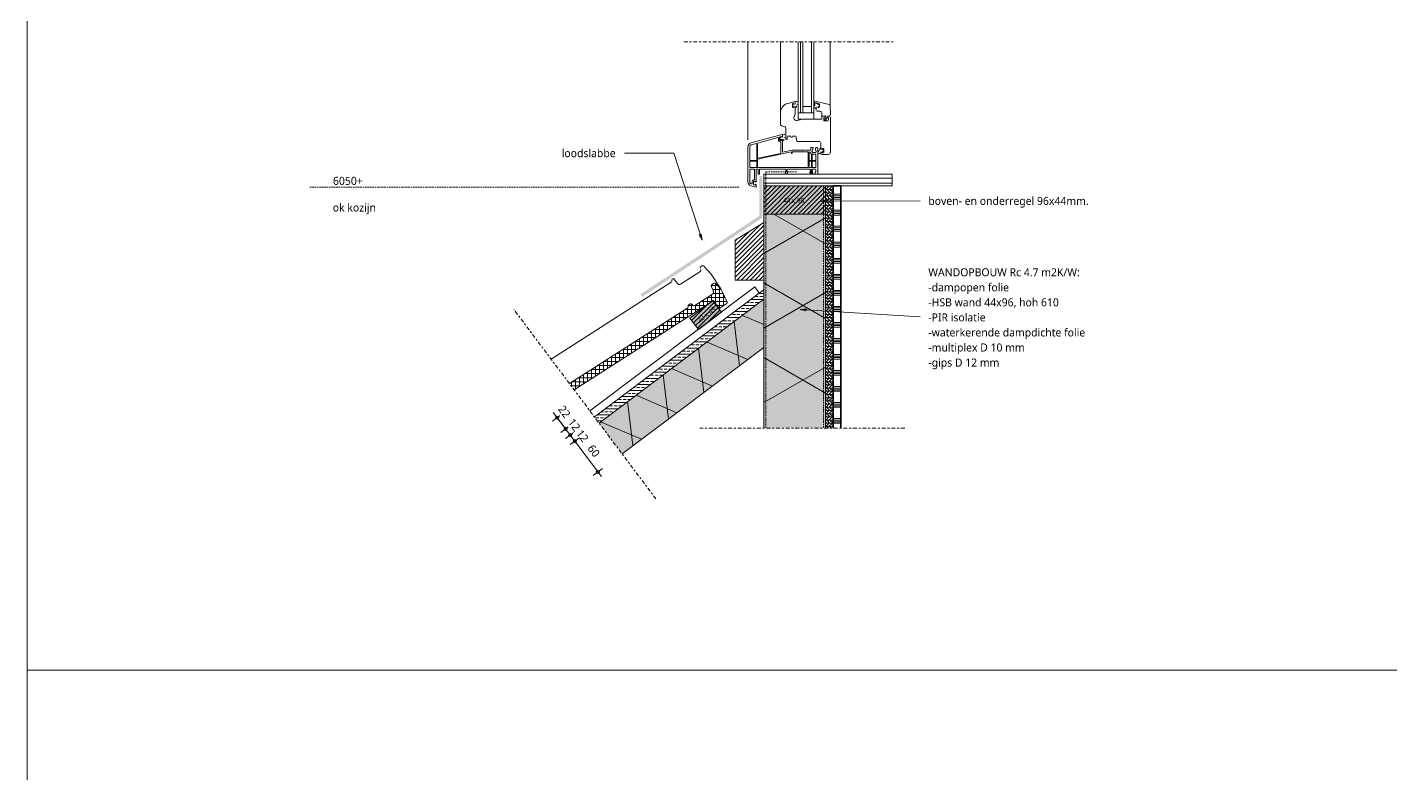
# Model space of a CAD drawing. Header units: millimetres. Extents: x 1813 to 34621, y -2347 to 13791.
# Drawn here: x 1813 to 3942, y 5438 to 6603 of the extents above; entities that cross this region are included whole.
import ezdxf

# ---------------------------------------------------------------- set-up
doc = ezdxf.new("R2010")
doc.units = ezdxf.units.MM
doc.linetypes.add('MV_center', pattern=[15, 6, -3, 3, -3])
doc.linetypes.add('MV_hidden', pattern=[3.75, 2.5, -1.25])
for name, color, linetype, lineweight in [('A-ANNO-DIMS', 211, 'Continuous', 13), ('A-ANNO-DIMS-5', 211, 'Continuous', 13), ('A-ANNO-NOTE', 131, 'Continuous', 18), ('A-DETL', 90, 'Continuous', 13), ('A-DETL-GENF', 92, 'Continuous', 18), ('A-DETL-MEDM', 33, 'Continuous', 18), ('A-DETL-THIN', 151, 'Continuous', 18), ('G-ANNO-TEXT', 231, 'Continuous', 13)]:
    doc.layers.add(name, color=color, linetype=linetype, lineweight=lineweight)
doc.styles.add('Segoe UI', font='segoeui.ttf', dxfattribs={"height": 7.5})
doc.styles.add('Segoe UI_3', font='segoeui.ttf', dxfattribs={"height": 12.5})
doc.styles.add('Segoe UI_B', font='segoeui.ttf', dxfattribs={"height": 12.5})
doc.dimstyles.new('2_5_mm', dxfattribs={"dimscale": 304.8, "dimtxt": 13.092049, "dimasz": 0.016404, "dimexe": 0.029528, "dimexo": 0.0625, "dimgap": 0.014764, "dimtad": 1, "dimdec": 0, "dimzin": 0, "dimdsep": 46, "dimtxsty": 'Segoe UI_3', "dimblk1": 'DOTBLANK', "dimblk2": 'DOTBLANK', "dimsah": 1, "dimcen": 0.09, "dimdle": 0.029528, "dimazin": 0, "dimtfac": 1, "dimtdec": 4, "dimtix": 1, "dimtmove": 1, "dimatfit": 3, "dimfxl": 0.029528, "dimfxlon": 1, "dimtvp": 1, "dimtfill": 1, "dimtolj": 1, "dimtzin": 0, "dimarcsym": 2})
doc.dimstyles.new('2_5_mm_1', dxfattribs={"dimscale": 304.8, "dimtxt": 13.092049, "dimasz": 0.016404, "dimexe": 0.029528, "dimexo": 0.0625, "dimgap": 0.014764, "dimtad": 1, "dimdec": 0, "dimzin": 0, "dimdsep": 46, "dimtxsty": 'Segoe UI_3', "dimblk1": 'DOTBLANK', "dimblk2": 'DOTBLANK', "dimsah": 1, "dimcen": 0.09, "dimdle": 0.029528, "dimazin": 0, "dimtfac": 1, "dimtdec": 4, "dimtix": 1, "dimtmove": 0, "dimatfit": 3, "dimfxl": 0.029528, "dimfxlon": 1, "dimtvp": 1, "dimtfill": 1, "dimtolj": 1, "dimtzin": 0, "dimarcsym": 2})
doc.dimstyles.new('2_5_mm_2', dxfattribs={"dimscale": 304.8, "dimtxt": 13.092049, "dimasz": 0.016404, "dimexe": 0.029528, "dimexo": 0.0625, "dimgap": 0.014764, "dimtad": 1, "dimdec": 0, "dimzin": 0, "dimdsep": 46, "dimtxsty": 'Segoe UI_3', "dimblk1": 'DOTBLANK', "dimblk2": 'DOTBLANK', "dimsah": 1, "dimcen": 0.09, "dimdle": 0.029528, "dimazin": 0, "dimtfac": 1, "dimtdec": 4, "dimtix": 1, "dimtmove": 2, "dimatfit": 3, "dimfxl": 0.029528, "dimfxlon": 1, "dimtvp": 1, "dimtfill": 1, "dimtolj": 1, "dimtzin": 0, "dimarcsym": 2})

# ---------------------------------------------------------------- blocks, each defined once
blk = doc.blocks.new('NLRS_00_DI_maskeer - Type 1-4234732-Details Verbouwingen')
at = {"layer": 'A-DETL-GENF', "linetype": 'MV_center'}
blk.add_line((-100, 0), (228.5, 0), dxfattribs=at)
blk = doc.blocks.new('42 isolatie - Type 1-3786737-Details Verbouwingen')
at = {"layer": 'A-DETL-GENF'}
blk.add_hatch(color=256, dxfattribs=at).paths.add_polyline_path([(334.5, -0.8), (0.3, -0.8), (0.3, -96.8), (334.5, -96.8), (334.5, -68.2)])
at = {"layer": 'A-DETL-GENF', "lineweight": 13}
h = blk.add_hatch(dxfattribs=at)
h.set_pattern_fill('FP_21', color=256, style=0, pattern_type=2)
h.set_pattern_definition([(300, (0, 0), (-87.295, -50.4), []), (240, (0, 0), (-87.295, 50.4), [])])
h.paths.add_polyline_path([(334.5, -0.8), (0.3, -0.8), (0.3, -96.8), (334.5, -96.8), (334.5, -68.2)])
at = {"layer": 'A-DETL-GENF'}
for p, q in [((334.5, -0.8), (0.3, -0.8)), ((0.3, -0.8), (0.3, -96.8)), ((0.3, -96.8), (118.4, -96.8)), ((0.3, -96.8), (118.4, -96.8)), ((118.4, -96.8), (133.4, -96.8)), ((133.4, -96.8), (208.5, -96.8)), ((208.5, -96.8), (334.5, -96.8)), ((208.5, -96.8), (334.5, -96.8))]:
    blk.add_line(p, q, dxfattribs=at)
blk = doc.blocks.new('42 isolatie - Type 1-3786658-Details Verbouwingen')
at = {"layer": 'A-DETL-GENF'}
blk.add_hatch(color=256, dxfattribs=at).paths.add_polyline_path([(21.3, -60.8), (298.2, -60.8), (343.2, -0.8), (21.3, -0.8), (21.3, -52.2)])
at = {"layer": 'A-DETL-GENF', "lineweight": 13}
h = blk.add_hatch(dxfattribs=at)
h.set_pattern_fill('FP_22', color=256, style=0, pattern_type=2)
h.set_pattern_definition([(300, (0, -60.8), (-51.962, -30), []), (240, (0, -60.8), (-51.962, 30), [])])
h.paths.add_polyline_path([(21.3, -60.8), (298.2, -60.8), (343.2, -0.8), (21.3, -0.8), (21.3, -52.2)])
at = {"layer": 'A-DETL-GENF'}
for p, q in [((343.2, -0.8), (21.3, -0.8)), ((298.2, -60.8), (343.2, -0.8)), ((298.2, -60.8), (343.2, -0.8)), ((21.3, -60.8), (298.2, -60.8)), ((21.3, -60.8), (298.2, -60.8))]:
    blk.add_line(p, q, dxfattribs=at)
blk = doc.blocks.new('00 hout_rechthoekig_sls - Vuren Gewolmaniseerd 22x45-V34-Details Verbouwingen')
at = {"layer": 'A-DETL-GENF', "lineweight": 13}
blk.add_hatch(color=256, dxfattribs=at).paths.add_polyline_path([(0, -22), (45, -22), (45, 0), (0, 0), (0, -5.6)])
at = {"layer": 'A-DETL-MEDM', "lineweight": 13}
h = blk.add_hatch(dxfattribs=at)
h.set_pattern_fill('FP_67', color=256, style=0, pattern_type=2)
h.set_pattern_definition([(8.13, (-5967.552, -3210.956), (-0.707098, 4.9497487), [])])
h.paths.add_polyline_path([(0, -22), (45, -22), (45, 0), (0, 0), (0, -5.6)])
at = {"layer": 'A-DETL-MEDM'}
for p, q in [((0, 0), (45, 0)), ((0, -22), (0, 0)), ((45, 0), (45, -22)), ((45, 0), (45, -22)), ((45, 0), (45, -22)), ((45, -22), (0, -22)), ((45, -22), (0, -22))]:
    blk.add_line(p, q, dxfattribs=at)
blk = doc.blocks.new('NLRS_00_DI_maskeer - Type 1-4234740-Details Verbouwingen')
at = {"layer": 'A-DETL-GENF', "linetype": 'MV_center'}
blk.add_line((-100, 0), (269.4, 0), dxfattribs=at)
blk = doc.blocks.new('00 hout_rechthoekig_sls - Vuren 44x96-V35-Details Verbouwingen')
at = {"layer": 'A-DETL-GENF', "lineweight": 13}
blk.add_hatch(color=256, dxfattribs=at).paths.add_polyline_path([(96, 0), (0, 0), (0, -44), (96, -44)])
at = {"layer": 'A-DETL-MEDM', "lineweight": 13}
h = blk.add_hatch(dxfattribs=at)
h.set_pattern_fill('FP_68', color=256, style=0, pattern_type=2)
h.set_pattern_definition([(225, (3059.148, 6311.717), (3.535534, -3.535534), [])])
h.paths.add_polyline_path([(96, 0), (0, 0), (0, -44), (96, -44)])
at = {"layer": 'A-DETL-MEDM'}
for p, q in [((0, 0), (96, 0)), ((0, -44), (0, 0)), ((96, 0), (96, -44)), ((96, 0), (96, -44)), ((96, 0), (96, -44)), ((96, -44), (0, -44)), ((96, -44), (0, -44))]:
    blk.add_line(p, q, dxfattribs=at)
blk = doc.blocks.new('21 Line_Finishing - Lead-3439698-Details Verbouwingen')
at = {"layer": 'A-DETL-GENF', "lineweight": 13}
for points in [[(0, 0), (56.3, 0), (56.3, 5), (0, 5)], [(56.3, 0), (112.5, 0), (112.5, 5), (56.3, 5)], [(112.5, 0), (168.8, 0), (168.8, 5), (112.5, 5)], [(168.8, 0), (225, 0), (220.8, 2.7), (222.3, 5), (168.8, 5)]]:
    blk.add_hatch(color=256, dxfattribs=at).paths.add_polyline_path(points)
blk = doc.blocks.new('21 Line_Finishing - Lead-3439708-Details Verbouwingen')
at = {"layer": 'A-DETL-GENF', "lineweight": 13}
for points in [[(0, 0), (32.5, 0), (32.5, 5), (0, 5)], [(32.5, 0), (65, 0), (65, 5), (32.5, 5)]]:
    blk.add_hatch(color=256, dxfattribs=at).paths.add_polyline_path(points)
blk = doc.blocks.new('NLRS_00_DI_maskeer - Type 1-4234739-Details Verbouwingen')
at = {"layer": 'A-DETL-GENF', "linetype": 'MV_center'}
blk.add_line((220, 0), (-100, 0), dxfattribs=at)
blk = doc.blocks.new('DIMBLOCK36-Details Verbouwingen')
at = {"layer": 'A-ANNO-DIMS-5'}
for p, q in [((2640.2, 5993.9), (2633, 5988.5)), ((2634.2, 6001.9), (2651.7, 5978.7)), ((2634.8, 6001.1), (2653.4, 5976.3)), ((2640.2, 5993.9), (2647.4, 5999.3)), ((2651.7, 5978.7), (2646.8, 5985.1)), ((2653.4, 5976.3), (2646.2, 5970.9)), ((2653.4, 5976.3), (2660.6, 5981.7))]:
    blk.add_line(p, q, dxfattribs=at)
for centre in [(2640.2, 5993.9), (2653.4, 5976.3)]:
    blk.add_circle(centre, 2.5, dxfattribs=at)
at = {"layer": 'A-ANNO-DIMS-5', "color": 0, "insert": (2650.9, 6014.4), "char_height": 12.5, "width": 22.852, "attachment_point": 1, "rotation": 306.8699, "line_spacing_factor": 1.142579, "style": 'Segoe UI_3', "bg_fill": 3, "box_fill_scale": 1.25, "bg_fill_color": 9, "bg_fill_true_color": 13158600, "bg_fill_transparency": 0}
blk.add_mtext('22', dxfattribs=at)
blk = doc.blocks.new('_DotBlank')
at = {"color": 0, "linetype": 'ByBlock', "lineweight": -2}
blk.add_line((-0.5, 0), (-1, 0), dxfattribs=at)
blk.add_circle((0, 0), 0.5, dxfattribs=at)
blk = doc.blocks.new('DIMBLOCK37-Details Verbouwingen')
at = {"layer": 'A-ANNO-DIMS-5'}
for p, q in [((2653.4, 5976.3), (2646.2, 5970.9)), ((2653.4, 5976.3), (2660.6, 5981.7)), ((2653.4, 5976.3), (2660.6, 5966.7)), ((2660.6, 5966.7), (2653.4, 5961.3)), ((2660.6, 5966.7), (2667.8, 5972.1))]:
    blk.add_line(p, q, dxfattribs=at)
for centre in [(2653.4, 5976.3), (2660.6, 5966.7)]:
    blk.add_circle(centre, 2.5, dxfattribs=at)
at = {"layer": 'A-ANNO-DIMS-5', "color": 0, "insert": (2666.2, 5994), "char_height": 12.5, "width": 22.852, "attachment_point": 1, "rotation": 306.8699, "line_spacing_factor": 1.142579, "style": 'Segoe UI_3', "bg_fill": 3, "box_fill_scale": 1.25, "bg_fill_color": 9, "bg_fill_true_color": 13158600, "bg_fill_transparency": 0}
blk.add_mtext('12', dxfattribs=at)
blk = doc.blocks.new('DIMBLOCK38-Details Verbouwingen')
at = {"layer": 'A-ANNO-DIMS-5'}
for p, q in [((2660.6, 5966.7), (2653.4, 5961.3)), ((2660.6, 5966.7), (2667.8, 5972.1)), ((2660.6, 5966.7), (2667.8, 5957.1)), ((2667.8, 5957.1), (2675, 5962.5)), ((2667.8, 5957.1), (2660.6, 5951.7))]:
    blk.add_line(p, q, dxfattribs=at)
for centre in [(2660.6, 5966.7), (2667.8, 5957.1)]:
    blk.add_circle(centre, 2.5, dxfattribs=at)
at = {"layer": 'A-ANNO-DIMS-5', "color": 0, "insert": (2679.1, 5976.7), "char_height": 12.5, "width": 22.852, "attachment_point": 1, "rotation": 306.8699, "line_spacing_factor": 1.142579, "style": 'Segoe UI_3', "bg_fill": 3, "box_fill_scale": 1.25, "bg_fill_color": 9, "bg_fill_true_color": 13158600, "bg_fill_transparency": 0}
blk.add_mtext('12', dxfattribs=at)
blk = doc.blocks.new('DIMBLOCK39-Details Verbouwingen')
at = {"layer": 'A-ANNO-DIMS-5'}
for p, q in [((2667.8, 5957.1), (2675, 5962.5)), ((2667.8, 5957.1), (2660.6, 5951.7)), ((2667.8, 5957.1), (2709.2, 5901.9)), ((2703.8, 5909.1), (2696.6, 5903.7)), ((2703.8, 5909.1), (2711, 5914.5))]:
    blk.add_line(p, q, dxfattribs=at)
for centre in [(2667.8, 5957.1), (2703.8, 5909.1)]:
    blk.add_circle(centre, 2.5, dxfattribs=at)
at = {"layer": 'A-ANNO-DIMS-5', "color": 0, "insert": (2696.8, 5953.2), "char_height": 12.5, "width": 22.852, "attachment_point": 1, "rotation": 306.8699, "line_spacing_factor": 1.142579, "style": 'Segoe UI_3', "bg_fill": 3, "box_fill_scale": 1.25, "bg_fill_color": 9, "bg_fill_true_color": 13158600, "bg_fill_transparency": 0}
blk.add_mtext('60', dxfattribs=at)

msp = doc.modelspace()

# ---------------------------------------------------------------- hatches: boundary and pattern name
at = {"layer": 'A-DETL-GENF', "lineweight": 13}
h = msp.add_hatch(dxfattribs=at)
h.set_pattern_fill('FP_18', color=254, style=0, pattern_type=2)
h.set_pattern_definition([(0, (0, 0), (0, 7.5), [])])
h.paths.add_polyline_path([(3163.1, 6355.7), (3163.1, 6373.7), (2963.1, 6373.7), (2963.1, 6355.7), (3083.1, 6355.7)])
h = msp.add_hatch(dxfattribs=at)
h.set_pattern_fill('FP_8', color=254, style=0, pattern_type=2)
h.set_pattern_definition([(0, (0, 0), (0, 5), [50, 0]), (45, (0, 0), (5.0006592, 0), [7.071, -7.071]), (315, (0, 0), (5.0006592, 0), [7.071, -7.071])])
h.paths.add_polyline_path([(3059.1, 5977.5), (3071.1, 5977.5), (3071.1, 6355.7), (3059.1, 6355.7), (3059.1, 6130.1)])
h = msp.add_hatch(dxfattribs=at)
h.set_pattern_fill('FP_9', color=254, style=0, pattern_type=2)
h.set_pattern_definition([(0, (0, 10), (0, 25), []), (0, (0, 12.5), (0, 25), []), (0, (0, 15), (0, 25), []), (0, (0, 17.5), (0, 25), [])])
h.paths.add_polyline_path([(3083.1, 5977.5), (3083.1, 6355.7), (3071.1, 6355.7), (3071.1, 5977.5)])
h = msp.add_hatch(dxfattribs=at)
h.set_pattern_fill('FP_12', color=250, style=0, pattern_type=2)
h.set_pattern_definition([(45, (0, 0), (-3.535534, 3.535534), [])])
h.paths.add_polyline_path([(2963.1, 6208.6), (2963.1, 6298.6), (2918.1, 6271), (2918.1, 6208.6)])
h = msp.add_hatch(dxfattribs=at)
h.set_pattern_fill('FP_19', color=10, style=0, pattern_type=2)
h.set_pattern_definition([(0, (0, 0), (0, 6.25), []), (90, (0, 0), (-6.25, 4e-16), [])])
h.paths.add_polyline_path([(2666.8, 6037.1), (2880.2, 6173.8), (2880.4, 6174.1), (2880.5, 6174.4), (2880.6, 6175.1), (2880.8, 6175.5), (2881, 6175.9), (2881.5, 6176.3), (2882.5, 6176.8), (2882.9, 6176.8), (2883.3, 6176.8), (2883.7, 6176.7), (2884.2, 6176.3), (2884.4, 6176.1), (2892.9, 6165.1), (2893.2, 6164.8), (2893.7, 6164.8), (2894.1, 6164.9), (2905.3, 6172.2), (2905.6, 6172.5), (2905.8, 6173), (2905.8, 6173.4), (2905.8, 6173.9), (2905.6, 6174.3), (2897.6, 6191.6), (2895.6, 6194.8), (2887.3, 6203.7), (2886.9, 6203.9), (2886.5, 6204), (2886.1, 6204), (2885.7, 6203.9), (2885.3, 6203.7), (2881.4, 6201.3), (2881.1, 6201), (2880.9, 6200.6), (2880.7, 6200.3), (2880.7, 6199.8), (2880.7, 6199.4), (2880.8, 6199), (2884.1, 6191.2), (2884.3, 6190.4), (2884.3, 6189.5), (2884.2, 6188.7), (2883.8, 6187.9), (2883.3, 6187.2), (2882.6, 6186.6), (2855.1, 6169), (2854.5, 6168.7), (2853.8, 6168.6), (2853.1, 6168.6), (2852.5, 6168.8), (2851.9, 6169.2), (2851.4, 6169.7), (2850.2, 6171.1), (2849.9, 6171.3), (2849.4, 6171.5), (2849, 6171.5), (2848.5, 6171.5), (2848.1, 6171.3), (2845.4, 6169.5), (2845.1, 6169.2), (2844.9, 6168.8), (2844.8, 6168.4), (2844.8, 6168), (2845, 6167.1), (2845.1, 6166.7), (2844.9, 6166.2), (2844.7, 6165.8), (2844.4, 6165.5), (2844.1, 6165.2), (2659.5, 6046.9), (2665.7, 6038.6)])
h = msp.add_hatch(dxfattribs=at)
h.set_pattern_fill('FP_11', color=253, style=0, pattern_type=2)
h.set_pattern_definition([(0, (0, 0), (0, 9.476), []), (0, (0, 4.738), (0, 9.476), [4.738, -2.369])])
h.paths.add_polyline_path([(2705.6, 5985.4), (2963.1, 6178.6), (2963.1, 6193.6), (2698.4, 5995), (2704.3, 5987.1)])
at = {"layer": 'G-ANNO-TEXT'}
for color, points in [(39, [(3051.2, 6331.5), (3060.2, 6330), (3060.2, 6333.1)]), (39, [(2866.4, 6270.9), (2865.1, 6280), (2862.1, 6279)]), (7, [(3019.8, 6162.8), (3028.6, 6160.6), (3028.8, 6163.8)])]:
    msp.add_hatch(color=color, dxfattribs=at).paths.add_polyline_path(points)

# ---------------------------------------------------------------- linework, layer by layer
at = {"layer": 'A-DETL', "lineweight": 18}
for p, q in [((1812.7, 5599.5), (1812.7, 13099.5)), ((2938.1, 6427.7), (2938.1, 6580.2)), ((2989.2, 6472.5), (2989.2, 6580.2)), ((3016.8, 6469.4), (3016.8, 6580.2)), ((3020.3, 6469.4), (3020.3, 6580.2)), ((3023.8, 6469.4), (3023.8, 6580.2)), ((3037.3, 6469.4), (3037.3, 6580.2)), ((3040.8, 6469.4), (3040.8, 6580.2)), ((3066.6, 6480.5), (3066.6, 6580.2)), ((2989.6, 6473.8), (2989.2, 6472.5)), ((2990.5, 6476.1), (2989.6, 6473.8)), ((2991.5, 6478.3), (2990.5, 6476.1)), ((2992.5, 6479.7), (2991.5, 6478.3)), ((2993.5, 6480.8), (2992.5, 6479.7)), ((2994.6, 6481.7), (2993.5, 6480.8)), ((2996.6, 6483.1), (2994.6, 6481.7)), ((2998, 6483.6), (2996.6, 6483.1)), ((3004.5, 6485.4), (2998, 6483.6)), ((3011, 6487.3), (3004.5, 6485.4)), ((3007.6, 6478.5), (3007.6, 6483.8)), ((3007.6, 6481.1), (3009.1, 6479.2)), ((3007.8, 6484.3), (3009.6, 6484.9)), ((3009.4, 6483.8), (3007.8, 6481.8)), ((3010.1, 6478), (3007.9, 6478)), ((3010.7, 6483.1), (3011.5, 6483.1)), ((3010.7, 6479.7), (3011.8, 6479.7)), ((3011.5, 6479.6), (3010.7, 6479.6)), ((3011.9, 6483.4), (3011.9, 6487)), ((3011.9, 6467.7), (3011.9, 6478.9)), ((3012, 6486.9), (3012.1, 6483.4)), ((3014.5, 6487.4), (3012.2, 6487.1)), ((3012.3, 6479.1), (3012.3, 6477.9)), ((3012.9, 6477.9), (3014.1, 6478.9)), ((3014.1, 6478.9), (3014.1, 6480.6)), ((3015.9, 6487.6), (3014.5, 6487.4)), ((3014.8, 6482.5), (3015.1, 6483.3)), ((3016.8, 6486.5), (3016.5, 6487.4)), ((3016.8, 6482.3), (3016.8, 6486.5)), ((3020.3, 6479.4), (3020.3, 6469.4)), ((3037.3, 6479.4), (3023.8, 6479.4)), ((3040.8, 6487.4), (3040.8, 6488.5)), ((3041, 6479.5), (3040.8, 6480.4)), ((3041.6, 6486.6), (3041, 6487.2)), ((3041.4, 6478.2), (3041, 6479.5)), ((3042.3, 6477.3), (3041.4, 6478.2)), ((3042.3, 6485.9), (3041.6, 6486.6)), ((3041.8, 6481.3), (3042.5, 6480.8)), ((3042.9, 6476.7), (3042.3, 6477.3)), ((3042.6, 6487.9), (3043.7, 6487.5)), ((3042.7, 6482.9), (3042.7, 6485.4)), ((3042.8, 6481.4), (3042.7, 6482.9)), ((3043.8, 6476.7), (3042.9, 6476.7)), ((3044.7, 6479.2), (3044.7, 6477.4)), ((3044.7, 6477.4), (3044.7, 6479.2)), ((3044.7, 6473.4), (3044.7, 6477.4)), ((3044.8, 6486.6), (3044.8, 6483.8)), ((3044.8, 6483.8), (3044.8, 6486.6)), ((3045.4, 6487.4), (3065, 6482.7)), ((3046.3, 6483.6), (3046.3, 6484.4)), ((3046.3, 6484.4), (3046.3, 6483.6)), ((3047.8, 6479.2), (3047, 6478.6)), ((3047, 6477.9), (3049.2, 6477.9)), ((3049, 6484.4), (3047.3, 6484.8)), ((3047.4, 6483.9), (3048.5, 6482.8)), ((3048.5, 6479.9), (3047.8, 6479.2)), ((3048.5, 6482.8), (3049, 6482)), ((3049.7, 6478.6), (3049.7, 6483.7)), ((3065, 6482.7), (3066, 6482.2)), ((3066, 6482.2), (3066.5, 6481.5)), ((3066.5, 6481.5), (3066.6, 6480.5)), ((3066.6, 6480.5), (3066.8, 6466.6)), ((2989.2, 6472.5), (2989.2, 6451.8)), ((2989.2, 6451.8), (2989.4, 6450.6)), ((3010, 6462.6), (3011.9, 6467.7)), ((3010, 6461.3), (3010, 6462.6)), ((3010.1, 6460.4), (3010, 6461.3)), ((3010.5, 6459.5), (3010.1, 6460.4)), ((3011.8, 6458.2), (3010.5, 6459.5)), ((3012.8, 6457.7), (3011.8, 6458.2)), ((3013.8, 6457.7), (3012.8, 6457.7)), ((3015.1, 6457.7), (3013.8, 6457.7)), ((3019.6, 6458.9), (3015.1, 6457.7)), ((3040.8, 6469.4), (3016.8, 6469.4)), ((3016.8, 6469.4), (3016.8, 6459.5)), ((3016.8, 6459.5), (3023, 6459.5)), ((3021.9, 6459.5), (3019.6, 6458.9)), ((3023, 6459.5), (3021.9, 6459.5)), ((3053.5, 6459.5), (3023, 6459.5)), ((3040.8, 6459.5), (3040.8, 6469.4)), ((3050, 6472.4), (3045.6, 6472.4)), ((3050.9, 6472.1), (3050, 6472.4)), ((3051.8, 6471.8), (3050.9, 6472.1)), ((3052.7, 6471), (3051.8, 6471.8)), ((3053, 6470), (3052.7, 6471)), ((3053, 6464.3), (3052.7, 6463.5)), ((3053.3, 6469.1), (3053, 6470)), ((3053.1, 6462.6), (3054.3, 6462.6)), ((3053.3, 6464.9), (3053.3, 6469.1)), ((3054.3, 6461.6), (3053.5, 6459.5)), ((3057.2, 6464.4), (3054, 6464.4)), ((3057.2, 6464.4), (3054, 6464.4)), ((3056.4, 6459.6), (3056.9, 6460.9)), ((3056.4, 6458.1), (3056.4, 6459.6)), ((3056.9, 6457.4), (3056.4, 6458.1)), ((3056.9, 6460.9), (3057.8, 6463.9)), ((3063.3, 6457.4), (3056.9, 6457.4)), ((3058, 6457.9), (3057, 6458)), ((3057.1, 6459.8), (3058.1, 6459.8)), ((3058.8, 6464.9), (3058, 6464.9)), ((3058.8, 6458), (3058, 6457.9)), ((3058.5, 6460.4), (3059.6, 6461.7)), ((3059.5, 6464.4), (3058.8, 6464.9)), ((3062.2, 6462.6), (3059.2, 6458.1)), ((3059.6, 6461.7), (3059.9, 6462.7)), ((3059.9, 6462.7), (3059.9, 6463.7)), ((3061.9, 6463.7), (3062.2, 6462.6)), ((3061.9, 6463.7), (3062.2, 6462.6)), ((3062.2, 6462.6), (3063.3, 6462.6)), ((3063.1, 6464.4), (3062.3, 6464.4)), ((3066, 6464.4), (3063.1, 6464.4)), ((3065.7, 6464.4), (3064, 6464.4)), ((3064.1, 6462.1), (3064.1, 6458)), ((3066.5, 6466.2), (3065.9, 6465.4)), ((3066.8, 6408), (3066.8, 6463.6)), ((2991.5, 6435.7), (2942.6, 6422.6)), ((2985, 6430.9), (2953.5, 6422.4)), ((2985.6, 6426.9), (2985.6, 6430.4)), ((2987.6, 6426.9), (2987.6, 6431.7)), ((2989.5, 6432), (2987.9, 6430)), ((2988, 6432.2), (2990.6, 6432.9)), ((2989.4, 6450.6), (2989.8, 6449.9)), ((2989.8, 6449.9), (2990.6, 6449.2)), ((2990.6, 6449.2), (2996.1, 6447.7)), ((2990.6, 6432.9), (2990.6, 6431.4)), ((2991.1, 6431.4), (2992.1, 6432.4)), ((2992.1, 6432.4), (2992.1, 6435.2)), ((2992.1, 6435.1), (2992.1, 6431.6)), ((2994.5, 6435.6), (2992.3, 6435.3)), ((2996, 6435.8), (2994.5, 6435.6)), ((2994.9, 6430.7), (2995.2, 6431.5)), ((2996.1, 6447.7), (2996.9, 6447.2)), ((2997.2, 6434.7), (2996.6, 6435.5)), ((2996.9, 6447.2), (2997.2, 6446.4)), ((2997.2, 6446.4), (2997.2, 6427.9)), ((2997.2, 6430.5), (2997.2, 6434.7)), ((2999.4, 6428.2), (2999.4, 6432)), ((3000, 6433), (3005.3, 6433)), ((3005.8, 6432.4), (3005.8, 6431.3)), ((3007.1, 6431.3), (3007.1, 6432.7)), ((3007.8, 6433.1), (3012.5, 6433.1)), ((3013.3, 6432.5), (3013.4, 6430)), ((2938.1, 6416.8), (2938.1, 6361.7)), ((2941.1, 6395.8), (2941.1, 6416.8)), ((2943.4, 6419.7), (2951.3, 6421.8)), ((2951.9, 6421.3), (2951.9, 6395.8)), ((2953.1, 6421.9), (2953.1, 6399.2)), ((2987.8, 6429.1), (2989.2, 6427.3)), ((2990.6, 6426.4), (2988.1, 6426.4)), ((2989.1, 6424.4), (2988.1, 6424.4)), ((2989.6, 6406.8), (2989.6, 6423.9)), ((2990.6, 6427.9), (2991.9, 6427.9)), ((2990.6, 6427.9), (2990.6, 6426.4)), ((2992.1, 6426.9), (2991.1, 6427.9)), ((2992.1, 6408.4), (2992.1, 6426.9)), ((3007.1, 6411.6), (2992.1, 6408.4)), ((2992.3, 6427.3), (2992.3, 6426)), ((2993, 6426), (2994.1, 6427.1)), ((2994.1, 6427.1), (2994.1, 6428.7)), ((2997.9, 6427.7), (2998.8, 6427.8)), ((3027.3, 6411.6), (3007.1, 6411.6)), ((3031.8, 6408.9), (3007.6, 6408.9)), ((3013.4, 6430), (3014.3, 6425.2)), ((3014.4, 6424.8), (3015.2, 6424.7)), ((3015.2, 6424.7), (3042.7, 6424.7)), ((3036.4, 6411.6), (3028.3, 6411.6)), ((3040, 6415.7), (3036.1, 6415.7)), ((3036.1, 6415.7), (3036.4, 6411.6)), ((3039, 6410.2), (3040, 6415.7)), ((3042.7, 6424.7), (3051, 6424.7)), ((3044.8, 6415.7), (3043.8, 6413.9)), ((3043.8, 6413.9), (3043.8, 6410.9)), ((3044.5, 6410.9), (3044.5, 6408.4)), ((3046.3, 6415.7), (3044.8, 6415.7)), ((3047.3, 6373.7), (3047.3, 6414.7)), ((3047.3, 6407.4), (3047.3, 6411.2)), ((3048.3, 6408.5), (3049.9, 6412)), ((3048.3, 6411), (3048.3, 6409.4)), ((3049.9, 6412), (3050.3, 6412.9)), ((3050.3, 6412.9), (3050.9, 6414.8)), ((3051.8, 6423.5), (3051.8, 6412.7)), ((3051.8, 6414.8), (3051.8, 6412.7)), ((3052, 6412.4), (3053.1, 6412.4)), ((3052, 6412.4), (3053.1, 6412.4)), ((3053.3, 6412.7), (3053.3, 6413.5)), ((3053.5, 6414), (3055.9, 6414)), ((3055.7, 6409.8), (3054.2, 6408)), ((3054.3, 6413.3), (3055.9, 6411.1)), ((3056.4, 6413.5), (3056.4, 6407.9)), ((2941.1, 6384.9), (2941.1, 6393.6)), ((2951.4, 6395.3), (2941.6, 6395.3)), ((2941.6, 6394.1), (2951.4, 6394.1)), ((2951.9, 6393.6), (2951.9, 6384.9)), ((2953.1, 6397), (2953.1, 6384.9)), ((3005.5, 6408.5), (2953.5, 6397.5)), ((2953.8, 6398.7), (2989.3, 6406.3)), ((3006.1, 6405.9), (3006.1, 6408)), ((3007.1, 6405.9), (3006.1, 6405.9)), ((3007.1, 6408.4), (3007.1, 6405.9)), ((3032.3, 6384.9), (3032.3, 6408.4)), ((3033.5, 6395.8), (3033.5, 6408.4)), ((3033.5, 6386.1), (3033.5, 6393.6)), ((3037, 6395.3), (3034, 6395.3)), ((3034, 6394.1), (3037, 6394.1)), ((3037.5, 6405), (3037.5, 6395.8)), ((3037.5, 6393.6), (3037.5, 6384.9)), ((3038.3, 6395.8), (3038.3, 6404.7)), ((3038.3, 6384.9), (3038.3, 6393.6)), ((3044, 6407.9), (3038.4, 6407.9)), ((3038.8, 6405.2), (3043.8, 6405.2)), ((3043.8, 6395.3), (3038.8, 6395.3)), ((3038.8, 6394.1), (3043.8, 6394.1)), ((3044.3, 6404.7), (3044.3, 6395.8)), ((3044.3, 6393.6), (3044.3, 6384.9)), ((3048.2, 6406.2), (3047.6, 6406.8)), ((3051.6, 6406), (3048.9, 6406)), ((3051.9, 6406.8), (3051.6, 6406)), ((3051.9, 6408.5), (3051.9, 6406.8)), ((3051.9, 6408.5), (3051.9, 6405.1)), ((3052.8, 6404.6), (3063.2, 6404.6)), ((3053.4, 6407.2), (3053.4, 6408.3)), ((3056, 6407.1), (3053.8, 6407.1)), ((3063.2, 6404.6), (3064.6, 6404.9)), ((3064.6, 6404.9), (3065.9, 6405.5)), ((3065.9, 6405.5), (3066.6, 6406.7)), ((3066.6, 6406.7), (3066.8, 6408)), ((2941.1, 6361.7), (2941.1, 6381.2)), ((2951.4, 6384.4), (2941.6, 6384.4)), ((2941.6, 6381.7), (2948.1, 6381.7)), ((2948.6, 6381.2), (2948.6, 6365.6)), ((2951.1, 6362.6), (2951.1, 6381.2)), ((2951.6, 6381.7), (2953.6, 6381.7)), ((2953.6, 6384.4), (3031.8, 6384.4)), ((2954.1, 6381.2), (2954.1, 6373.7)), ((2954.1, 6373.7), (2956.1, 6373.7)), ((2956.1, 6373.7), (2956.1, 6381.2)), ((2956.6, 6381.7), (2997.2, 6381.7)), ((3163.1, 6373.7), (2963.1, 6373.7)), ((2963.1, 6373.7), (2963.1, 6355.7)), ((2997.7, 6381.1), (2996.4, 6373.7)), ((2996.4, 6373.7), (2999, 6373.7)), ((2998.9, 6377.7), (2999.5, 6381.2)), ((3000.1, 6377.7), (2998.9, 6377.7)), ((2999.5, 6374.1), (3000.1, 6377.7)), ((3000.1, 6381.7), (3034.8, 6381.7)), ((3037, 6384.4), (3034, 6384.4)), ((3036.1, 6377.7), (3034.8, 6377.7)), ((3034.8, 6377.7), (3035.4, 6374.1)), ((3035.4, 6381.2), (3036.1, 6377.7)), ((3035.9, 6373.7), (3039.5, 6373.7)), ((3036.3, 6374.7), (3036, 6376.7)), ((3036, 6376.7), (3037.2, 6376.7)), ((3038.3, 6374.7), (3036.3, 6374.7)), ((3037.2, 6376.7), (3036.4, 6381.7)), ((3037.1, 6381.7), (3038.3, 6374.7)), ((3039.5, 6373.7), (3038.2, 6381.2)), ((3038.6, 6381.7), (3043.8, 6381.7)), ((3043.8, 6384.4), (3038.8, 6384.4)), ((3044.3, 6377.7), (3043.3, 6377.7)), ((3043.3, 6377.7), (3043.3, 6373.7)), ((3043.3, 6373.7), (3047.3, 6373.7)), ((3044.3, 6381.2), (3044.3, 6377.7)), ((3163.1, 6355.7), (3163.1, 6373.7)), ((2942.6, 6355.9), (2950.5, 6353.7)), ((2944.6, 6362.6), (2944.6, 6359.2)), ((2946.6, 6357.7), (2946.6, 6362.6)), ((2949.6, 6356.6), (2947, 6357.3)), ((2948.1, 6365.1), (2947.1, 6365.1)), ((2947.1, 6363.1), (2949.6, 6363.1)), ((2949.6, 6363.1), (2949.6, 6361.6)), ((2949.6, 6358.1), (2949.6, 6356.6)), ((2950.1, 6361.6), (2951.1, 6362.6)), ((2951.1, 6357.1), (2950.1, 6358.1)), ((2951.1, 6354.2), (2951.1, 6357.1)), ((3083.1, 6355.7), (3163.1, 6355.7)), ((2963.1, 6298.6), (2918.1, 6271)), ((2918.1, 6271), (2918.1, 6208.6)), ((2863.2, 6221.6), (2832.6, 6202)), ((2866.7, 6230.8), (2864.2, 6229.3)), ((2880.9, 6217.8), (2869.1, 6230.5)), ((2895.6, 6194.8), (2880.9, 6217.8)), ((2818.5, 6205.5), (2630.7, 6085.2)), ((2822, 6211.1), (2820, 6209.8)), ((2828.8, 6202.7), (2822, 6211.1)), ((1812.7, 5599.5), (6027.7, 5599.5)), ((1812.7, 2790.7), (1812.7, 5599.5))]:
    msp.add_line(p, q, dxfattribs=at)
at = {"layer": 'A-DETL', "linetype": 'MV_hidden', "lineweight": 18}
for p, q in [((2966.3, 6377.7), (2966.3, 5977.5)), ((2966.3, 6377.7), (3013.8, 6377.7)), ((2254, 6353.7), (2924, 6353.7)), ((3056.1, 6355.7), (3056.1, 5977.5))]:
    msp.add_line(p, q, dxfattribs=at)
at = {"layer": 'A-DETL'}
for p, q in [((3071.1, 6355.7), (3059.1, 6355.7)), ((3059.1, 6311.7), (3059.1, 5977.5)), ((2948.7, 6197.8), (2691.2, 6004.6)), ((2698.4, 5995), (2955.9, 6188.2)), ((2705.6, 5985.4), (2963.1, 6178.6)), ((2963.1, 6193.6), (2955.9, 6188.2))]:
    msp.add_line(p, q, dxfattribs=at)
at = {"layer": 'A-DETL', "lineweight": 35}
for p, q in [((3083.1, 6355.7), (3071.1, 6355.7)), ((3071.1, 6355.7), (3071.1, 5977.5)), ((3083.1, 5977.5), (3083.1, 6355.7))]:
    msp.add_line(p, q, dxfattribs=at)
at = {"layer": 'A-DETL', "lineweight": 18}
for centre, radius, start, end in [((2985.1, 6430.4), 0.5, 0, 105), ((2991.6, 6435.2), 0.5, 0, 105), ((2944.1, 6416.8), 6, 105, 180), ((2944.1, 6416.8), 3, 105, 180), ((2951.4, 6421.3), 0.5, 0, 105), ((2988.1, 6426.9), 2.5, 180, 270), ((2988.1, 6426.9), 0.5, 180, 270), ((2989.1, 6423.9), 0.5, 0, 90), ((3007.6, 6408.4), 0.5, 90, 180), ((3031.8, 6408.4), 0.5, 0, 90), ((3034, 6408.4), 0.5, 90, 180), ((3039.1, 6409), 1.25, 91.3688, 237.1401), ((3046.3, 6414.7), 1, 0, 90), ((2941.6, 6395.8), 0.5, 180, 270), ((2941.6, 6393.6), 0.5, 90, 180), ((2951.4, 6395.8), 0.5, 270, 0), ((2951.4, 6393.6), 0.5, 0, 90), ((2953.6, 6399.2), 0.5, 180, 282), ((3005.6, 6408), 0.5, 0, 102), ((3034, 6395.8), 0.5, 180, 270), ((3034, 6393.6), 0.5, 90, 180), ((3039.1, 6409), 3.95, 187.0997, 242.4242), ((3037, 6395.8), 0.5, 270, 0), ((3037, 6393.6), 0.5, 0, 90), ((3038.8, 6404.7), 0.5, 90, 180), ((3038.8, 6395.8), 0.5, 180, 270), ((3038.8, 6393.6), 0.5, 90, 180), ((3043.8, 6404.7), 0.5, 0, 90), ((3043.8, 6395.8), 0.5, 270, 0), ((3043.8, 6393.6), 0.5, 0, 90), ((2941.6, 6384.9), 0.5, 180, 270), ((2941.6, 6381.2), 0.5, 90, 180), ((2948.1, 6381.2), 0.5, 0, 90), ((2951.6, 6381.2), 0.5, 90, 180), ((2951.4, 6384.9), 0.5, 270, 0), ((2953.6, 6384.9), 0.5, 180, 270), ((2953.6, 6381.2), 0.5, 0, 90), ((2956.6, 6381.2), 0.5, 90, 180), ((2997.2, 6381.2), 0.5, 350, 90), ((3031.8, 6384.9), 0.5, 270, 0), ((3034, 6384.9), 0.5, 180, 270), ((3037, 6384.9), 0.5, 270, 0), ((3038.8, 6384.9), 0.5, 180, 270), ((3043.8, 6384.9), 0.5, 270, 0), ((2944.1, 6361.7), 6, 180, 255), ((2944.1, 6361.7), 3, 180, 270.0001), ((2944.1, 6359.2), 0.5, 270.0001, 0), ((2947.1, 6362.6), 2.5, 90, 180), ((2947.1, 6362.6), 0.5, 90, 180), ((2948.1, 6365.6), 0.5, 270, 0), ((2950.6, 6354.2), 0.5, 255, 0), ((2861.7, 6224), 2.81, 302.5554, 22.5546), ((2865.3, 6227.7), 1.87, 122.7767, 202.7718), ((2867.7, 6229.3), 1.87, 42.7474, 122.7441), ((2817.5, 6207.1), 1.88, 302.7882, 18.1664), ((2821, 6208.3), 1.87, 122.6548, 197.9465), ((2831, 6204.3), 2.81, 216.4705, 302.6625)]:
    msp.add_arc(centre, radius, start, end, dxfattribs=at)
at = {"layer": 'A-DETL-THIN'}
for p, q in [((3163.1, 6373.7), (2963.1, 6373.7)), ((2963.1, 6373.7), (2963.1, 6355.7)), ((3163.1, 6355.7), (3163.1, 6373.7)), ((3083.1, 6355.7), (3163.1, 6355.7)), ((2963.1, 6298.6), (2918.1, 6271)), ((2918.1, 6271), (2918.1, 6208.6)), ((2880.8, 6199), (2884.1, 6191.2)), ((2885.3, 6203.7), (2881.4, 6201.3)), ((2895.6, 6194.8), (2887.6, 6203.4)), ((2918.1, 6208.6), (2963.1, 6208.6)), ((2955.9, 6188.2), (2948.7, 6197.8)), ((2882.6, 6186.6), (2855.1, 6169)), ((2884.4, 6176.1), (2892.9, 6165.1)), ((2897.6, 6191.6), (2895.6, 6194.8)), ((2905.6, 6174.3), (2897.6, 6191.6)), ((2963.1, 6178.6), (2963.1, 6193.6)), ((2844.1, 6165.2), (2659.5, 6046.9)), ((2666.8, 6037.1), (2879.7, 6173.4)), ((2848.1, 6171.3), (2845.7, 6169.7)), ((2851.4, 6169.7), (2850.6, 6170.8)), ((2894.1, 6164.9), (2905, 6171.9))]:
    msp.add_line(p, q, dxfattribs=at)
for centre, radius, start, end in [((2882.5, 6199.7), 1.88, 125.4569, 202.6335), ((2886.3, 6202.1), 1.87, 42.7454, 122.7439), ((2879.2, 6174.8), 1.4, 317.2367, 357.8038), ((2882.4, 6174.7), 1.88, 112.7991, 177.938), ((2882.9, 6175), 1.87, 37.6673, 130.8703), ((2880.6, 6189.8), 3.74, 302.6836, 22.6889), ((2843.2, 6166.9), 1.9, 298.3913, 21.9313), ((2846.7, 6168.2), 1.88, 123.431, 198.5176), ((2849, 6169.6), 1.92, 36.6191, 118.8933), ((2853.6, 6171.4), 2.81, 217.8244, 302.535), ((2893.6, 6165.7), 0.938, 217.914, 302.8936), ((2904, 6173.5), 1.88, 302.5941, 26.3284)]:
    msp.add_arc(centre, radius, start, end, dxfattribs=at)
at = {"layer": 'G-ANNO-TEXT', "color": 39}
for p, q in [((2822.5, 6406.6), (2745.2, 6406.6)), ((2866.4, 6270.9), (2822.5, 6406.6)), ((3060.2, 6333.1), (3051.2, 6331.5)), ((3051.2, 6331.5), (3207.3, 6332.2)), ((3051.2, 6331.5), (3060.2, 6330)), ((3060.2, 6330), (3060.2, 6333.1)), ((2865.1, 6280), (2862.1, 6279)), ((2862.1, 6279), (2866.4, 6270.9)), ((2866.4, 6270.9), (2865.1, 6280))]:
    msp.add_line(p, q, dxfattribs=at)
at = {"layer": 'G-ANNO-TEXT', "color": 250}
for p, q in [((3028.8, 6163.8), (3019.8, 6162.8)), ((3019.8, 6162.8), (3028.6, 6160.6)), ((3019.8, 6162.8), (3207.3, 6151.2)), ((3028.6, 6160.6), (3028.8, 6163.8))]:
    msp.add_line(p, q, dxfattribs=at)

# ---------------------------------------------------------------- block references
at = {"layer": 'A-DETL-GENF', "linetype": 'MV_center'}
for name, p in [('NLRS_00_DI_maskeer - Type 1-4234732-Details Verbouwingen', (2938.1, 6580.2)), ('NLRS_00_DI_maskeer - Type 1-4234739-Details Verbouwingen', (2963.1, 5977.5))]:
    msp.add_blockref(name, p, dxfattribs=at)
at = {"layer": 'A-DETL-GENF', "lineweight": 13}
for name, p, rotation in [('21 Line_Finishing - Lead-3439708-Details Verbouwingen', (2960.8, 6305.9), 90), ('21 Line_Finishing - Lead-3439698-Details Verbouwingen', (2772.8, 6182.2), 33.34947339398286)]:
    msp.add_blockref(name, p, dxfattribs=dict(at, rotation=rotation))
at = {"layer": 'A-DETL-GENF'}
for name, p, rotation in [('42 isolatie - Type 1-3786737-Details Verbouwingen', (3059.9, 6312), 270), ('42 isolatie - Type 1-3786658-Details Verbouwingen', (2688.1, 5973.3), 36.86989764585569)]:
    msp.add_blockref(name, p, dxfattribs=dict(at, rotation=rotation))
at = {"layer": 'A-DETL-GENF', "linetype": 'MV_center', "rotation": 126.8698976458559}
msp.add_blockref('NLRS_00_DI_maskeer - Type 1-4234740-Details Verbouwingen', (2734.4, 5947), dxfattribs=at)
at = {"layer": 'A-DETL-MEDM', "lineweight": 13}
for name, p, rotation in [('00 hout_rechthoekig_sls - Vuren 44x96-V35-Details Verbouwingen', (3059.1, 6311.7), 180), ('00 hout_rechthoekig_sls - Vuren Gewolmaniseerd 22x45-V34-Details Verbouwingen', (2847.5, 6149.3), 36.86989764585688)]:
    msp.add_blockref(name, p, dxfattribs=dict(at, rotation=rotation))

# ---------------------------------------------------------------- texts
at = {"layer": 'A-ANNO-NOTE', "lineweight": 13, "insert": (2992.7, 6336.4), "char_height": 7.5, "width": 40.485, "attachment_point": 1, "style": 'Segoe UI'}
msp.add_mtext('44 x 96', dxfattribs=at)
at = {"layer": 'A-ANNO-NOTE', "lineweight": 13, "insert": (2857.8, 6147.6), "char_height": 7.5, "width": 40.485, "attachment_point": 1, "rotation": 36.8699, "style": 'Segoe UI'}
msp.add_mtext('22 x 45', dxfattribs=at)
at = {"layer": 'G-ANNO-TEXT', "color": 39, "char_height": 12.5, "attachment_point": 1, "style": 'Segoe UI_3'}
for s, insert, width, rotation in [('loodslabbe', (2647.3, 6412.9), 103.418, 0), ('boven- en onderregel 96x44mm.', (3219.8, 6338.4), 307.848, 360)]:
    msp.add_mtext(s, dxfattribs=dict(at, insert=insert, width=width, rotation=rotation))
for s, insert, width in [('6050+', (2290.1, 6369.7), 60.928), ('ok kozijn', (2289.8, 6328.1), 83.776)]:
    msp.add_mtext(s, dxfattribs=dict(at, insert=insert, width=width))
at = {"layer": 'G-ANNO-TEXT', "color": 7, "char_height": 12.5, "attachment_point": 1}
for s, insert, width, style in [('WANDOPBOUW Rc 4.7 m2K/W:', (3219.8, 6227), 317.067, 'Segoe UI_B'), ('-dampopen folie', (3219.8, 6203.5), 157.532, 'Segoe UI_3'), ('-HSB wand 44x96, hoh 610 ', (3219.8, 6180.1), 259.346, 'Segoe UI_3'), ('-PIR isolatie', (3219.8, 6156.6), 111.034, 'Segoe UI_3'), ('-waterkerende dampdichte folie', (3219.8, 6133.1), 300.633, 'Segoe UI_3'), ('-multiplex D 10 mm', (3219.8, 6109.6), 187.996, 'Segoe UI_3'), ('-gips D 12 mm', (3219.8, 6086.1), 140.295, 'Segoe UI_3')]:
    msp.add_mtext(s, dxfattribs=dict(at, insert=insert, width=width, style=style))

# ---------------------------------------------------------------- next in the draw order: dimensions: what is measured, and where the dimension line sits
at = {"layer": 'A-ANNO-DIMS'}
dim = msp.add_linear_dim(base=(2653.4, 5976.3), p1=(2647.4, 5999.3), p2=(2660.6, 5981.7), angle=306.8699, dimstyle='2_5_mm', override={"dimpost": '<>', "dimfxl": 22}, dxfattribs=at)
dim.commit()
dim.dimension.update_dxf_attribs({"geometry": 'DIMBLOCK36-Details Verbouwingen', "text_midpoint": (2651.1, 6000.2), "dimtype": 160, "text_rotation": 306.8699})

# ---------------------------------------------------------------- next in the draw order: dimensions: what is measured, and where the dimension line sits
dim = msp.add_linear_dim(base=(2660.6, 5966.7), p1=(2660.6, 5981.7), p2=(2667.8, 5972.1), angle=306.8699, dimstyle='2_5_mm_2', override={"dimpost": '<>', "dimfxl": 12}, dxfattribs=at)
dim.commit()
dim.dimension.update_dxf_attribs({"geometry": 'DIMBLOCK37-Details Verbouwingen', "text_midpoint": (2666.3, 5979.9), "dimtype": 160, "text_rotation": 306.8699})

# ---------------------------------------------------------------- next in the draw order: dimensions: what is measured, and where the dimension line sits
dim = msp.add_linear_dim(base=(2667.8, 5957.1), p1=(2667.8, 5972.1), p2=(2675, 5962.5), angle=306.8699, dimstyle='2_5_mm_2', override={"dimpost": '<>', "dimfxl": 12}, dxfattribs=at)
dim.commit()
dim.dimension.update_dxf_attribs({"geometry": 'DIMBLOCK38-Details Verbouwingen', "text_midpoint": (2679.3, 5962.6), "dimtype": 160, "text_rotation": 306.8699})

# ---------------------------------------------------------------- next in the draw order: dimensions: what is measured, and where the dimension line sits
dim = msp.add_linear_dim(base=(2703.8, 5909.1), p1=(2675, 5962.5), p2=(2711, 5914.5), angle=306.8699, dimstyle='2_5_mm_1', override={"dimpost": '<>', "dimfxl": 60}, dxfattribs=at)
dim.commit()
dim.dimension.update_dxf_attribs({"geometry": 'DIMBLOCK39-Details Verbouwingen', "text_midpoint": (2694.6, 5939.7)})

doc.saveas('drawing.dxf')
